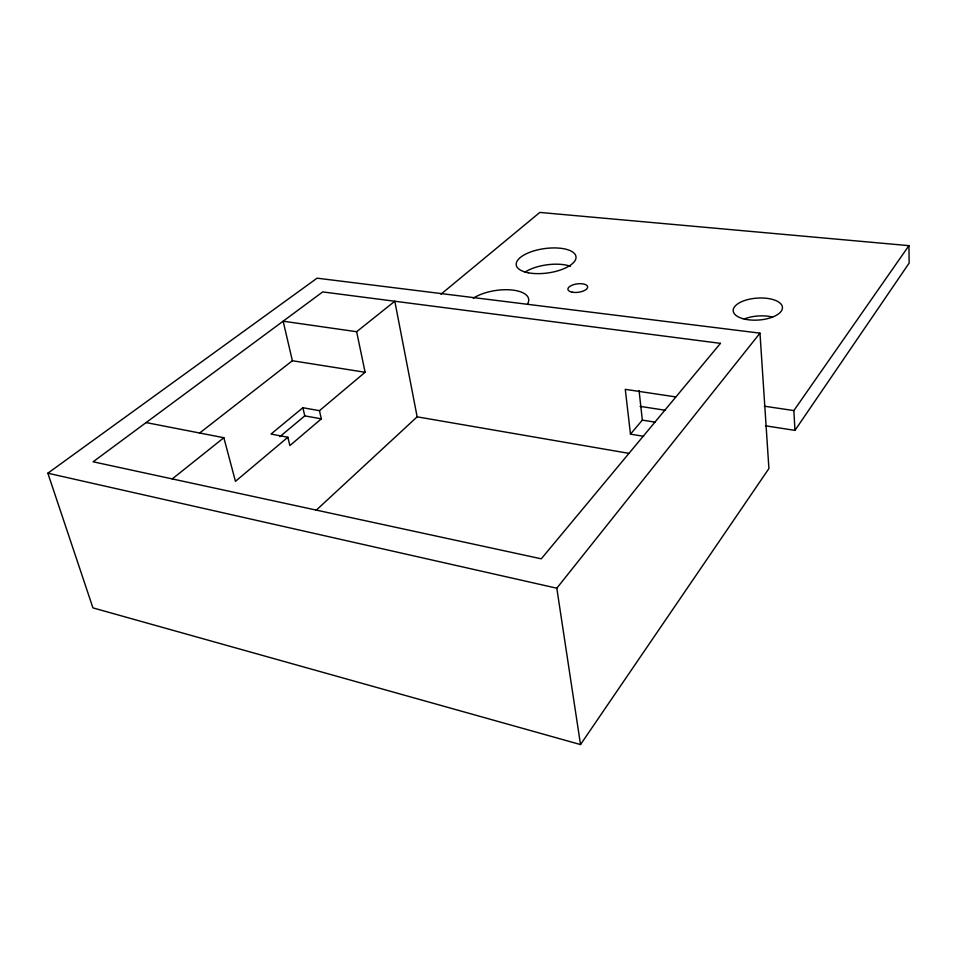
<?xml version="1.0" encoding="UTF-8"?>
<svg xmlns="http://www.w3.org/2000/svg" width="957" height="957" viewBox="0 0 957 957"><rect width="100%" height="100%" fill="white"/><g stroke="black" fill="none" stroke-linecap="round" stroke-linejoin="round"><path stroke-width="1.44" d="M580.516 744.57L768.914 468.547L759.978 333.156L317.09 278.176L47.85 473.213L92.937 607.886L580.516 744.57L556.807 588.208L759.978 333.156M765.456 425.805L794.956 430.387L909.15 263.079L908.923 245.65L539.82 212.43L440.986 294.194M794.956 430.387L793.855 410.577L908.923 245.65M643.594 436.308L630.472 434.143L642.338 420.111L639.061 390.528M316.193 510.237L417.144 416.833L629.12 453.391M319.459 410.673L321.325 418.855L289.875 445.579L287.854 437.253L271.022 434.059L302.867 407.73L319.459 410.673L365.107 372.273L356.638 331.72L394.81 301.24L417.144 416.833M287.854 437.253L235.446 481.347L223.854 437.732L146.122 422.575M279.863 436.667L304.769 415.876L321.325 418.855M172.248 478.931L223.854 437.732M199.642 433.031L292.387 360.741L365.107 372.273M356.638 331.72L283.14 321.193L292.387 360.741M764.296 406.187L793.855 410.577M675.69 396.904L625.28 389.343L630.472 434.143M640.089 406.354L665.163 410.242M642.338 420.111L655.33 422.193M47.85 473.213L556.807 588.208M302.867 407.73L304.769 415.876M744.402 318.908A24.535 11.173 -3.9 0 1 772.598 317.078M525.07 272.087A29.978 12.513 -7.9 0 1 570.504 266.285M473.284 298.189A31.748 13.613 -8.9 0 1 512.45 290.055A31.748 13.613 -8.9 0 1 527.295 304.338M720.454 343.36L541.279 558.816L93.116 461.788L322.7 291.921L720.454 343.36M572.262 292.196A9.941 4.235 -7.4 0 0 587.646 287.327A9.941 4.235 -7.4 0 0 573.458 284.696A9.941 4.235 -7.4 0 0 572.262 292.196M528.264 272.781A30.145 12.285 -7.9 0 0 575.827 258.785A30.145 12.285 -7.9 0 0 534.257 250.782A30.145 12.285 -7.9 0 0 528.264 272.781M742.871 318.669A24.691 10.994 -4 0 0 782.252 309.111A24.691 10.994 -4 0 0 748.302 299.457A24.691 10.994 -4 0 0 742.871 318.669"/></g></svg>
